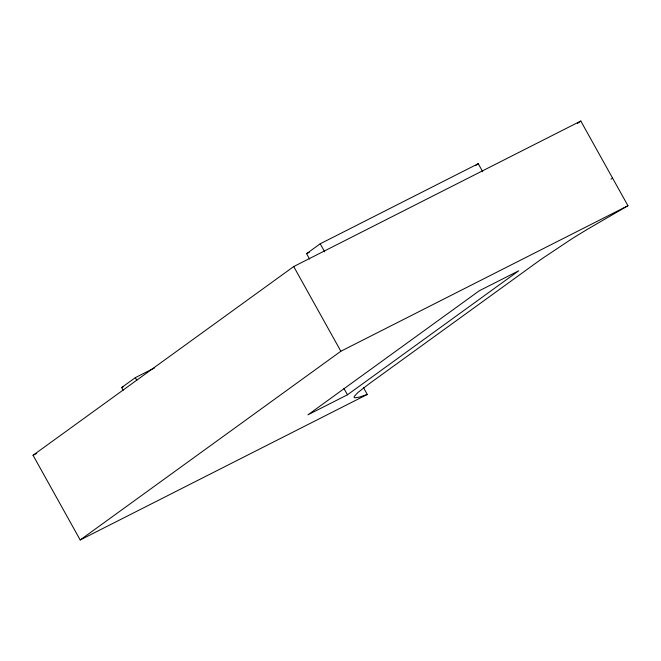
<?xml version="1.0" encoding="UTF-8"?>
<svg xmlns="http://www.w3.org/2000/svg" width="661" height="661" viewBox="0 0 661 661"><rect width="100%" height="100%" fill="white"/><g stroke="black" fill="none" stroke-linecap="round" stroke-linejoin="round"><path stroke-width="0.99" d="M123.169 390.221L121.674 387.536L135.315 377.662L154.608 367.88M309.571 259.038L306.58 253.667L320.213 243.793L478.233 163.697L482.712 171.753M367.285 394.452L80.196 539.971L33.05 455.272L293.715 266.548L580.804 121.029L627.95 205.728L588.224 228.822A118.716 8.072 -29.1 0 0 571.591 239.009L541.161 259.269L368.474 384.297L357.865 392.551L354.42 396.245A118.716 8.072 -29.1 0 0 354.841 397.79L359.13 397.195L367.285 394.452L363.327 387.346M475.821 165.44L478.233 163.697M577.466 123.45L580.804 121.029M80.196 539.971L340.861 351.247L627.95 205.728M347.446 394.799L518.711 270.803L479.208 290.823L307.943 414.827L347.446 394.799L343.935 388.494M611.028 179.114L612.631 178.197M306.58 253.667L309.331 252.271M121.674 387.536L123.508 386.602M33.05 455.272L36.727 453.413M320.213 243.793L324.7 251.849M293.715 266.548L340.861 351.247M135.315 377.662L136.81 380.348"/></g></svg>
